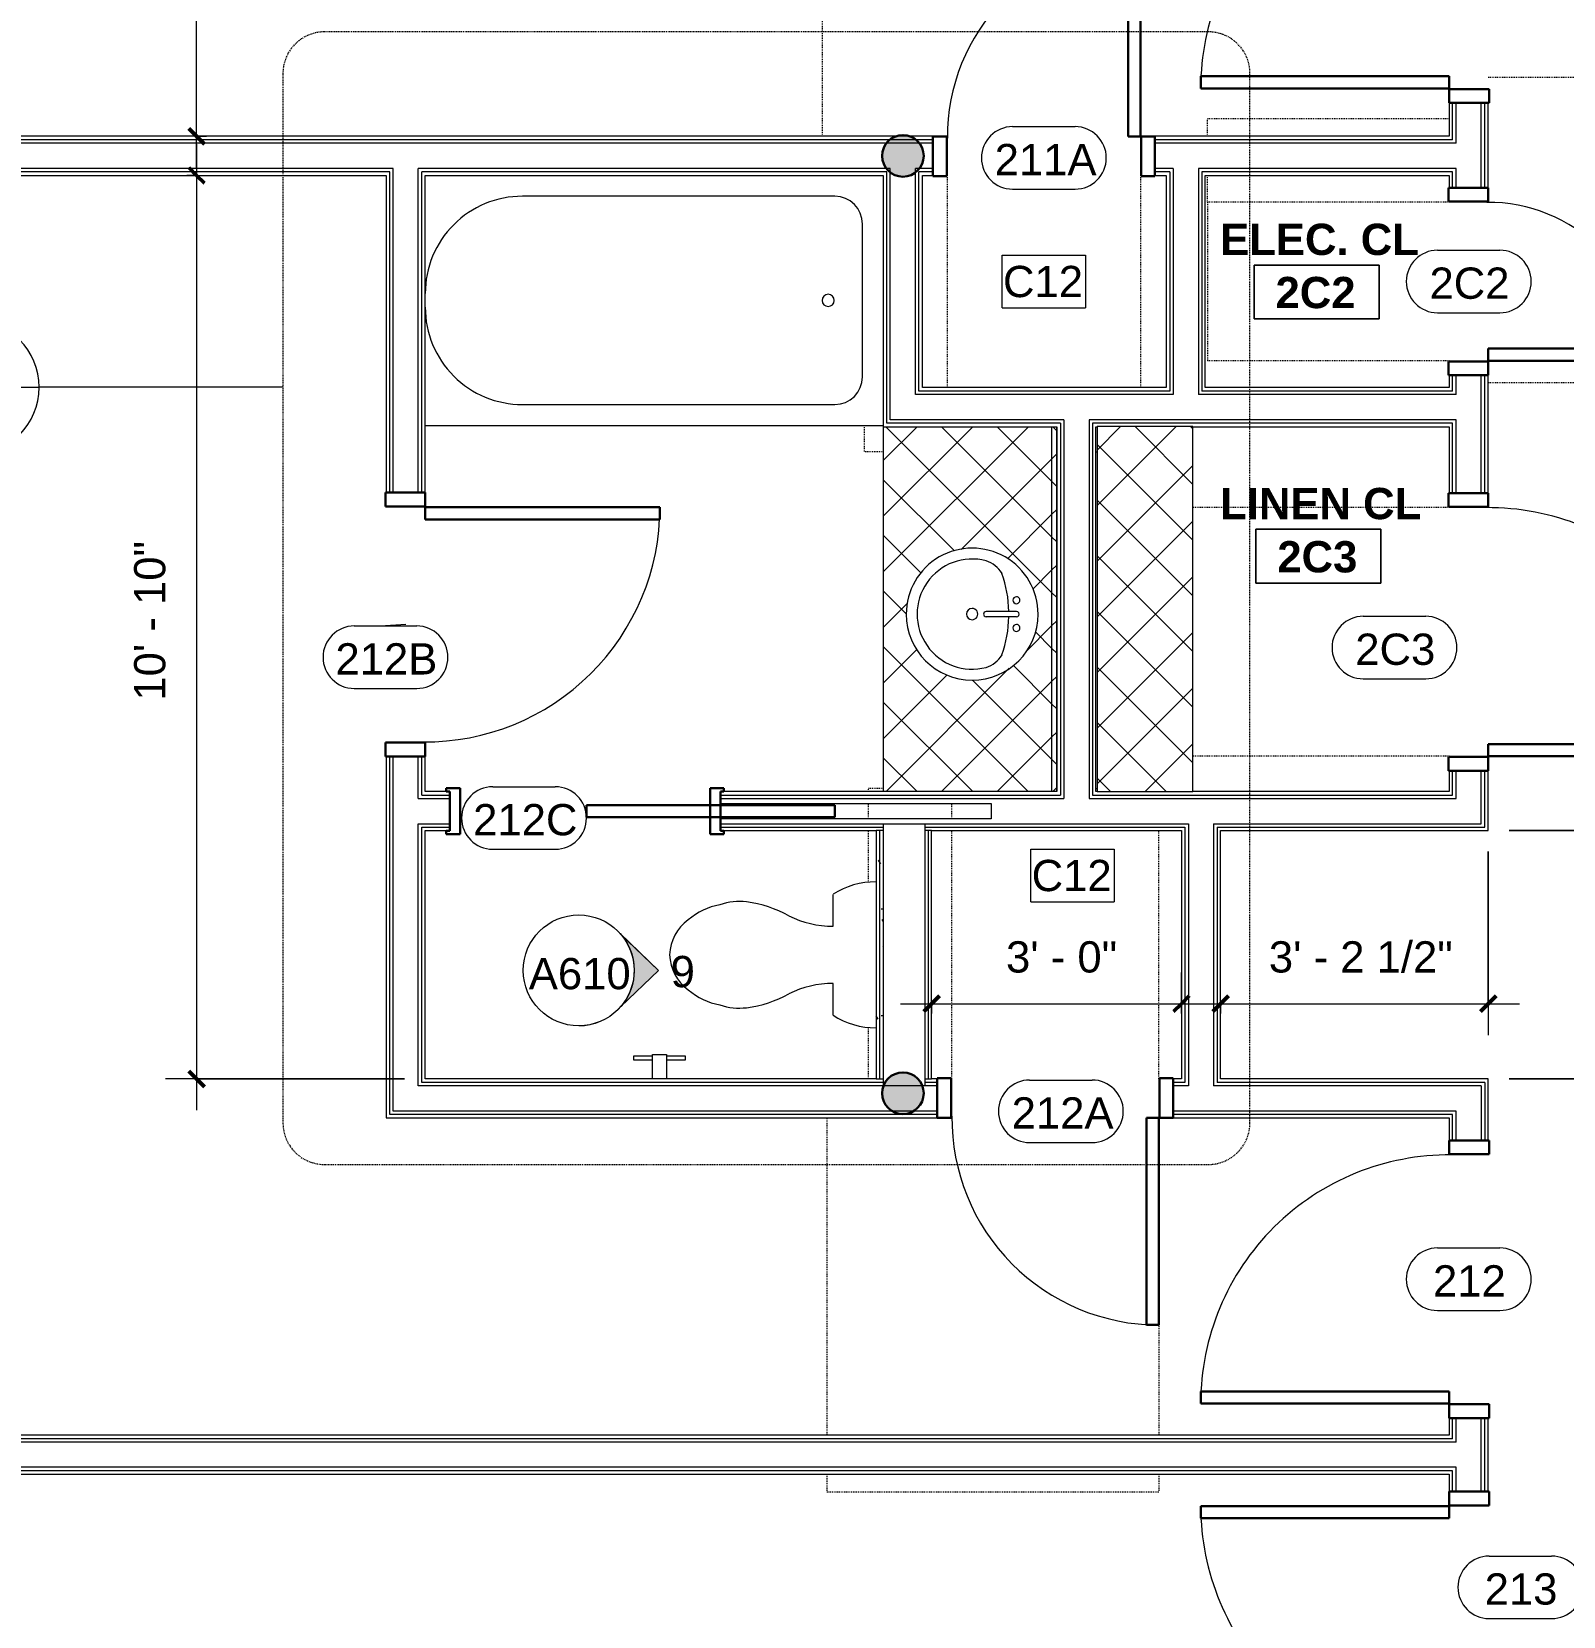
# Model space of a CAD drawing. Header units: inches. Extents: x -1176 to 1507, y -2587 to 978.
# Drawn here: x -859.7 to -639, y 236 to 464.3 of the extents above; entities that cross this region are included whole.
import ezdxf

# ---------------------------------------------------------------- set-up
doc = ezdxf.new("R2010")
doc.units = ezdxf.units.IN
doc.header["$MEASUREMENT"] = 0
doc.linetypes.add('Dash', pattern=[0.25, 0.125, -0.125])
doc.linetypes.add('Dash Dot 3_16_', pattern=[0.3125, 0.1875, -0.0625, 0, -0.0625])
for name, color, linetype, lineweight in [('A-ANNO-DIMS', 211, 'Continuous', 9), ('A-ANNO-DIMS-48', 211, 'Continuous', 9), ('A-ANNO-KEYN', 231, 'Continuous', 9), ('A-ANNO-SYMB', 150, 'Continuous', 9), ('A-AREA-IDEN', 2, 'Continuous', 9), ('A-DOOR', 31, 'Continuous', 18), ('A-DOOR-FRAM', 31, 'Continuous', 30), ('A-DOOR-IDEN', 31, 'Continuous', 9), ('A-GENM', 13, 'Continuous', 18), ('A-WALL', 113, 'Continuous', 18), ('A-WALL-PATT', 111, 'Continuous', 18), ('G-ANNO-SYMB', 111, 'Continuous', 9), ('I-WALL', 2, 'Continuous', 18), ('P-SANR-FIXT', 6, 'Continuous', 9), ('Q-CASE', 31, 'Continuous', 9), ('S-COLS', 52, 'Continuous', 18)]:
    doc.layers.add(name, color=color, linetype=linetype, lineweight=lineweight)
doc.styles.add('Arial', font='arial.ttf', dxfattribs={"height": 4.5})
doc.styles.add('Swis721 Lt BT', font='swissl.ttf', dxfattribs={"height": 4.5})
doc.styles.add('Swis721 Lt BT_B', font='', dxfattribs={"height": 4.5})
doc.styles.get('Swis721 Lt BT_B').set_extended_font_data('Swis721 Lt BT', bold=True)
doc.dimstyles.new('OTJ_-_3_32__Linear__1_2__Tolerance_1', dxfattribs={"dimscale": 12, "dimtxt": 4.748918, "dimasz": 0.1875, "dimexe": 0.375, "dimexo": 0.25, "dimgap": 0.25, "dimtad": 1, "dimdec": 1, "dimrnd": 0.5, "dimzin": 3, "dimdsep": 46, "dimlunit": 4, "dimtxsty": 'Swis721 Lt BT', "dimblk1": 'OBLIQUE', "dimblk2": 'OBLIQUE', "dimsah": 1, "dimcen": 0.09, "dimdle": 0.375, "dimazin": 0, "dimtfac": 1, "dimtdec": 4, "dimtix": 1, "dimtmove": 0, "dimatfit": 3, "dimfxl": 1, "dimtvp": 1, "dimfrac": 2, "dimtolj": 1, "dimtzin": 0, "dimarcsym": 2})
pattern_1 = [(135, (360.112, 711.976), (-4.006467, -4.006467), []), (225, (360.112, 711.976), (4.006467, -4.006467), [])]
pattern_2 = [(0, (0, 0), (15.36, 3.84), [0.634, -10.886, 0.634, -10.886, -61.44]), (0, (0, 0), (15.36, 3.84), [-23.04, 0.634, -22.406, 0.634, -10.886, -26.88]), (0, (0, 0), (15.36, 3.84), [-57.6, 0.634, -7.046, 0.634, -18.566]), (120, (5.76, 1.92), (-11.005538, 11.38215), [0.634, -10.886, 0.634, -10.886, -61.44]), (120, (5.76, 1.92), (-11.005538, 11.38215), [-23.04, 0.634, -22.406, 0.634, -10.886, -26.88]), (120, (5.76, 1.92), (-11.005538, 11.38215), [-57.6, 0.634, -7.046, 0.634, -18.566]), (240, (7.68, 9.6), (-4.354462, -15.22215), [0.634, -10.886, 0.634, -10.886, -61.44]), (240, (7.68, 9.6), (-4.354462, -15.22215), [-23.04, 0.634, -22.406, 0.634, -10.886, -26.88]), (240, (7.68, 9.6), (-4.354462, -15.22215), [-57.6, 0.634, -7.046, 0.634, -18.566])]

# ---------------------------------------------------------------- blocks, each defined once
blk = doc.blocks.new('C-Counter Top - ADJ HEIGHT-7930139-2nd Floor Construction')
at = {"layer": 'Q-CASE'}
h = blk.add_hatch(dxfattribs=at)
h.set_pattern_fill('FP_10', color=256, style=0, pattern_type=2)
h.set_pattern_definition(pattern_1)
h.paths.add_polyline_path([(5.3, -0.75), (5.3, 0), (-47.26, 0), (-47.26, -0.75), (1.5, -0.75)], flags=0)
h = blk.add_hatch(dxfattribs=at)
h.set_pattern_fill('FP_10', color=256, style=0, pattern_type=2)
h.set_pattern_definition(pattern_1)
h.paths.add_polyline_path([(5.3, -10.65), (5.3, -0.75), (-47.26, -0.75), (-47.26, -25), (5.3, -25)], flags=0)
h.paths.add_polyline_path([(-10.76, -12.2), (-11, -14.31), (-11.7, -16.32), (-12.83, -18.12), (-14.34, -19.62), (-16.14, -20.76), (-18.15, -21.46), (-20.26, -21.7), (-22.38, -21.46), (-24.38, -20.76), (-26.19, -19.62), (-27.69, -18.12), (-28.82, -16.32), (-29.52, -14.31), (-29.76, -12.2), (-29.52, -10.08), (-28.82, -8.07), (-27.69, -6.27), (-26.19, -4.77), (-24.38, -3.64), (-22.38, -2.93), (-20.26, -2.7), (-18.15, -2.93), (-16.14, -3.64), (-14.34, -4.77), (-12.83, -6.27), (-11.7, -8.07), (-11, -10.08)], flags=0)
for p, q in [((5.3, 0), (-47.26, 0)), ((-47.26, -0.75), (5.3, -0.75)), ((-47.26, -25), (5.3, -25))]:
    blk.add_line(p, q, dxfattribs=at)
blk = doc.blocks.new('Sink Vanity-Round - 19_ x 19_-6996918-2nd Floor Construction')
at = {"layer": 'P-SANR-FIXT'}
for p, q in [((3.43, -9.73), (3.43, -5.36)), ((4.18, -9.73), (4.18, -5.36))]:
    blk.add_line(p, q, dxfattribs=at)
for centre, radius, start, end in [((3.81, -3.35), 9.5, 90, 270), ((3.81, -3.35), 7.93, 345.3071, 194.6929), ((3.81, -3.35), 9.5, 270, 90), ((3.81, -3.35), 0.812, 0, 180), ((3.81, -3.35), 0.812, 180, 0), ((0.05, -4.11), 4.12, 197.8096, 239.2073), ((3.81, -5.36), 0.375, 0, 180), ((7.56, -4.11), 4.12, 300.7927, 342.1904), ((3.81, 9.17), 17.81, 250.7914, 268.7933), ((3.81, 9.17), 17.81, 271.2067, 289.2086), ((1.81, -9.73), 0.5, 0, 180), ((1.81, -9.73), 0.5, 180, 0), ((3.81, -9.73), 0.375, 180, 0), ((5.81, -9.73), 0.5, 0, 180), ((5.81, -9.73), 0.5, 180, 0)]:
    blk.add_arc(centre, radius, start, end, dxfattribs=at)
blk = doc.blocks.new('Single Flush - D1 3_ X 8_-8250001-2nd Floor Construction')
at = {"layer": 'A-DOOR', "lineweight": 30}
for p, q in [((16.15625, -2.8125), (17.90625, -2.8125)), ((16.15625, -38.625), (16.15625, -2.8125)), ((17.90625, -2.8125), (17.90625, -38.625)), ((17.90625, -38.625), (16.15625, -38.625))]:
    blk.add_line(p, q, dxfattribs=at)
at = {"layer": 'A-DOOR', "lineweight": 9}
blk.add_arc((17.90625, -2.8125), 35.8125, 179.5, 270, dxfattribs=at)
at = {"layer": 'A-DOOR-FRAM'}
for p, q in [((-20, 2.9375), (-20, -2.8125)), ((-20, 2.9375), (-18, 2.9375)), ((-18, 2.9375), (-18, -2.8125)), ((18.000004, 2.9375), (18.000004, -2.8125)), ((18.000004, 2.9375), (20.000004, 2.9375)), ((20.000004, 2.9375), (20.000004, -2.8125)), ((-20, -2.8125), (-18, -2.8125)), ((18.000004, -2.8125), (20.000004, -2.8125))]:
    blk.add_line(p, q, dxfattribs=at)
blk = doc.blocks.new('Single Flush - D2 2_4_ x 8_-8524163-2nd Floor Construction')
at = {"layer": 'A-DOOR', "lineweight": 30}
for p, q in [((12.16, 30.62), (12.16, 2.81)), ((13.91, 30.62), (12.16, 30.62)), ((13.91, 2.81), (13.91, 30.62)), ((12.16, 2.81), (13.91, 2.81))]:
    blk.add_line(p, q, dxfattribs=at)
at = {"layer": 'A-DOOR', "lineweight": 9}
blk.add_arc((13.91, 2.81), 27.81, 90, 180.5, dxfattribs=at)
at = {"layer": 'A-DOOR-FRAM'}
for p, q in [((-16, -2.94), (-16, 2.81)), ((-16, 2.81), (-14, 2.81)), ((-14, -2.94), (-14, 2.81)), ((14, -2.94), (14, 2.81)), ((14, 2.81), (16, 2.81)), ((16, -2.94), (16, 2.81)), ((-16, -2.94), (-14, -2.94)), ((14, -2.94), (16, -2.94))]:
    blk.add_line(p, q, dxfattribs=at)
at = {"layer": 'A-GENM', "linetype": 'Dash', "lineweight": 9}
for p, q in [((-31.91, 2.81), (-31.91, 50.81)), ((13.91, 2.81), (13.91, 50.81)), ((13.87, 2.81), (13.91, 2.81)), ((-13.91, -2.81), (-13.91, -33.37)), ((13.87, -2.81), (13.91, -2.81)), ((13.91, -2.81), (13.91, -33.37)), ((-25.91, -38.81), (-25.91, -42.63)), ((-23.12, -42.63), (-25.91, -42.63)), ((7.51, -42.63), (7.69, -42.63))]:
    blk.add_line(p, q, dxfattribs=at)
blk = doc.blocks.new('Single Flush - D2 2_10_ X 8_-8249392-2nd Floor Construction')
at = {"layer": 'A-DOOR', "lineweight": 30}
for p, q in [((15.15625, -2.8125), (16.90625, -2.8125)), ((15.15625, -36.625), (15.15625, -2.8125)), ((16.90625, -2.8125), (16.90625, -36.625)), ((16.90625, -36.625), (15.15625, -36.625))]:
    blk.add_line(p, q, dxfattribs=at)
at = {"layer": 'A-DOOR', "lineweight": 9}
blk.add_arc((16.90625, -2.8125), 33.8125, 179.5, 270, dxfattribs=at)
at = {"layer": 'A-DOOR-FRAM'}
for p, q in [((-19, 2.9375), (-19, -2.8125)), ((-19, 2.9375), (-17, 2.9375)), ((-17, 2.9375), (-17, -2.8125)), ((17.000004, 2.9375), (17.000004, -2.8125)), ((17.000004, 2.9375), (19.000004, 2.9375)), ((19.000004, 2.9375), (19.000004, -2.8125)), ((-19, -2.8125), (-17, -2.8125)), ((17.000004, -2.8125), (19.000004, -2.8125))]:
    blk.add_line(p, q, dxfattribs=at)
blk = doc.blocks.new('Single Flush Pocket - D5 3_ X 8_-6998484-2nd Floor Construction')
at = {"layer": 'A-DOOR', "lineweight": 30}
for p, q in [((0.1875, 0.875), (36, 0.875)), ((0.1875, -0.875), (0.1875, 0.875)), ((36, 0.875), (36, -0.875)), ((36, -0.875), (0.1875, -0.875))]:
    blk.add_line(p, q, dxfattribs=at)
at = {"layer": 'A-DOOR', "lineweight": 9}
blk.add_arc((36, -0.875), 35.8125, 179.5, 180, dxfattribs=at)
at = {"layer": 'A-DOOR-FRAM'}
for p, q in [((-20, 3.3125), (-20, 2.8125)), ((-20, 3.3125), (-18, 3.3125)), ((-20, 2.8125), (-19.5, 2.8125)), ((-19.5, 2.8125), (-19.5, -2.8125)), ((-18, 3.3125), (-18, -3.3125)), ((18.000004, 3.3125), (18.000004, -3.3125)), ((18.000004, 3.3125), (20.000004, 3.3125)), ((19.500004, 2.8125), (19.500004, -2.8125)), ((19.500004, 2.8125), (20.000004, 2.8125)), ((20.000004, 3.3125), (20.000004, 2.8125)), ((-20, -3.3125), (-20, -2.8125)), ((-20, -2.8125), (-19.5, -2.8125)), ((-20, -3.3125), (-18, -3.3125)), ((18.000004, -3.3125), (20.000004, -3.3125)), ((19.500004, -2.8125), (20.000004, -2.8125)), ((20.000004, -3.3125), (20.000004, -2.8125))]:
    blk.add_line(p, q, dxfattribs=at)
blk = doc.blocks.new('Single Flush - D2 2_6_ X 8_-8253023-2nd Floor Construction')
at = {"layer": 'A-DOOR', "lineweight": 30}
for p, q in [((13.16, -2.81), (14.91, -2.81)), ((13.16, -32.62), (13.16, -2.81)), ((14.91, -2.81), (14.91, -32.62)), ((14.91, -32.62), (13.16, -32.62))]:
    blk.add_line(p, q, dxfattribs=at)
at = {"layer": 'A-DOOR', "lineweight": 9}
blk.add_arc((14.91, -2.81), 29.81, 179.5, 270, dxfattribs=at)
at = {"layer": 'A-DOOR-FRAM'}
for p, q in [((-17, 2.94), (-17, -2.81)), ((-17, 2.94), (-15, 2.94)), ((-15, 2.94), (-15, -2.81)), ((15, 2.94), (15, -2.81)), ((15, 2.94), (17, 2.94)), ((17, 2.94), (17, -2.81)), ((-17, -2.81), (-15, -2.81)), ((15, -2.81), (17, -2.81))]:
    blk.add_line(p, q, dxfattribs=at)
at = {"layer": 'A-GENM', "linetype": 'Dash', "lineweight": 9}
for p, q in [((-24.77, 44.63), (-26.91, 44.63)), ((-26.91, 44.19), (-26.91, 44.63)), ((5.87, 44.63), (6.05, 44.63)), ((-26.91, 40.25), (-26.91, 42.5)), ((-14.91, 40.25), (-14.91, 42.5)), ((-26.91, 31.13), (-26.91, 38.56)), ((-14.91, 2.81), (-14.91, 38.56)), ((14.91, 2.81), (14.91, 38.56)), ((-26.91, 2.81), (-26.91, 10.24)), ((14.87, 2.81), (14.91, 2.81)), ((-32.91, -2.81), (-32.91, -48.5)), ((14.87, -2.81), (14.91, -2.81)), ((14.91, -2.81), (14.91, -48.5)), ((-32.91, -54.13), (-32.91, -56.63)), ((14.91, -54.13), (14.91, -56.63)), ((-32.91, -56.63), (14.91, -56.63))]:
    blk.add_line(p, q, dxfattribs=at)
blk = doc.blocks.new('Tub-Rectangular-3D - Tub-Rectangular-3D 3-V17-2nd Floor Construction')
at = {"layer": 'P-SANR-FIXT'}
for p, q in [((22.28, 38.81), (-43.72, 38.81)), ((8.28, 35.81), (-36.72, 35.81)), ((-40.72, 31.81), (-40.72, 9.81)), ((-36.72, 5.81), (8.28, 5.81))]:
    blk.add_line(p, q, dxfattribs=at)
for centre, radius, start, end in [((-36.72, 31.81), 4, 90, 180), ((8.28, 21.81), 14, 360, 90), ((-35.77, 20.81), 0.875, 90, 270), ((-35.77, 20.81), 0.875, 270, 90), ((8.28, 19.81), 14, 270, 0), ((-36.72, 9.81), 4, 180, 270)]:
    blk.add_arc(centre, radius, start, end, dxfattribs=at)
blk = doc.blocks.new('Single Flush - D1 3_ X 8_-8249534-2nd Floor Construction')
at = {"layer": 'A-DOOR', "lineweight": 30}
for p, q in [((16.15625, 38.625), (16.15625, 2.8125)), ((17.90625, 38.625), (16.15625, 38.625)), ((17.90625, 2.8125), (17.90625, 38.625)), ((16.15625, 2.8125), (17.90625, 2.8125))]:
    blk.add_line(p, q, dxfattribs=at)
at = {"layer": 'A-DOOR', "lineweight": 9}
blk.add_arc((17.90625, 2.8125), 35.8125, 90, 180.5, dxfattribs=at)
at = {"layer": 'A-DOOR-FRAM'}
for p, q in [((-20, -2.9375), (-20, 2.8125)), ((-20, 2.8125), (-18, 2.8125)), ((-18, -2.9375), (-18, 2.8125)), ((18.000004, -2.9375), (18.000004, 2.8125)), ((18.000004, 2.8125), (20.000004, 2.8125)), ((20.000004, -2.9375), (20.000004, 2.8125)), ((-20, -2.9375), (-18, -2.9375)), ((18.000004, -2.9375), (20.000004, -2.9375))]:
    blk.add_line(p, q, dxfattribs=at)
blk = doc.blocks.new('P-Toilet-Floor-3D - Floor Mount-V40-2nd Floor Construction')
at = {"layer": 'P-SANR-FIXT'}
for p, q in [((-8.7, 8.31), (-4.13, 8.31)), ((4.13, 8.31), (8.7, 8.31))]:
    blk.add_line(p, q, dxfattribs=at)
for centre, radius, start, end in [((0.18, 25.42), 6.45, 91.5969, 144.1622), ((-0.18, 25.42), 6.45, 35.8378, 88.4031), ((2.68, 22.72), 10.08, 140.0681, 169.0843), ((-2.68, 22.72), 10.08, 10.9157, 39.9319), ((0.88, 21.86), 8.56, 161.1064, 187.2133), ((-0.88, 21.86), 8.56, 352.7867, 18.8936), ((9.41, 22.94), 17.16, 187.2133, 208.7603), ((-9.41, 22.94), 17.16, 331.2397, 352.7867), ((-17.85, 8.46), 13.72, 359.3911, 27.0003), ((17.85, 8.46), 13.72, 152.9997, 180.6089), ((0.69, 2.25), 11.19, 147.1473, 180.6052), ((-0.69, 2.25), 11.19, 359.3948, 32.8527)]:
    blk.add_arc(centre, radius, start, end, dxfattribs=at)
blk = doc.blocks.new('Single Flush - D2 3_ X 8_-8252906-2nd Floor Construction')
at = {"layer": 'A-DOOR', "lineweight": 30}
for p, q in [((16.16, 38.62), (16.16, 2.81)), ((17.91, 38.62), (16.16, 38.62)), ((17.91, 2.81), (17.91, 38.62)), ((16.16, 2.81), (17.91, 2.81))]:
    blk.add_line(p, q, dxfattribs=at)
at = {"layer": 'A-DOOR', "lineweight": 9}
blk.add_arc((17.91, 2.81), 35.81, 90, 180.5, dxfattribs=at)
at = {"layer": 'A-DOOR-FRAM'}
for p, q in [((-20, -2.94), (-20, 2.81)), ((-20, 2.81), (-18, 2.81)), ((-18, -2.94), (-18, 2.81)), ((18, -2.94), (18, 2.81)), ((18, 2.81), (20, 2.81)), ((20, -2.94), (20, 2.81)), ((-20, -2.94), (-18, -2.94)), ((18, -2.94), (20, -2.94))]:
    blk.add_line(p, q, dxfattribs=at)
at = {"layer": 'A-GENM', "linetype": 'Dash', "lineweight": 9}
for p, q in [((-35.91, 2.81), (-35.91, 62.56)), ((17.91, 2.81), (17.91, 62.56)), ((17.87, 2.81), (17.91, 2.81)), ((-17.91, -2.81), (-17.91, -39.74)), ((17.87, -2.81), (17.91, -2.81)), ((17.91, -2.81), (17.91, -39.74))]:
    blk.add_line(p, q, dxfattribs=at)
blk = doc.blocks.new('CW Shelves _ Rails - Shelve Rail-8525017-2nd Floor Construction')
at = {"layer": 'Q-CASE'}
h = blk.add_hatch(dxfattribs=at)
h.set_pattern_fill('FP_42', color=256, style=0, pattern_type=2)
h.set_pattern_definition([(315, (-352.816, -708.52), (4.006467, 4.006467), []), (45, (-352.816, -708.52), (-4.006467, 4.006467), [])])
h.paths.add_polyline_path([(2, -16.14), (54.56, -16.14), (54.56, -2.36), (2, -2.36), (2, -3.2)], flags=0)
for p, q in [((54.56, -2.36), (2, -2.36)), ((2, -2.36), (2, -16.14)), ((54.56, -16.14), (54.56, -2.36)), ((2, -16.14), (54.56, -16.14))]:
    blk.add_line(p, q, dxfattribs=at)
blk = doc.blocks.new('P-Toilet_Paper_Holder - 7 1_2_x3 1_2_x7 1_4_-2803415-2nd Floor Construction')
at = {"layer": 'P-SANR-FIXT'}
for p, q in [((915.65, 502.78), (915.15, 502.78)), ((915.15, 502.78), (915.15, 500.03)), ((915.65, 500.03), (915.65, 502.78)), ((914.9, 498.03), (914.9, 500.03)), ((914.9, 500.03), (918.4, 500.03)), ((918.4, 498.03), (914.9, 498.03)), ((915.15, 498.03), (915.15, 495.28)), ((915.65, 495.28), (915.65, 498.03)), ((915.15, 495.28), (915.65, 495.28))]:
    blk.add_line(p, q, dxfattribs=at)
blk = doc.blocks.new('Single Flush - D2 1_11_ X 8_-8524823-2nd Floor Construction')
at = {"layer": 'A-DOOR', "lineweight": 30}
for p, q in [((9.66, 25.62), (9.66, 2.81)), ((11.41, 25.62), (9.66, 25.62)), ((11.41, 2.81), (11.41, 25.62)), ((9.66, 2.81), (11.41, 2.81))]:
    blk.add_line(p, q, dxfattribs=at)
at = {"layer": 'A-DOOR', "lineweight": 9}
blk.add_arc((11.41, 2.81), 22.81, 90, 180.5, dxfattribs=at)
at = {"layer": 'A-DOOR-FRAM'}
for p, q in [((-13.5, -2.94), (-13.5, 2.81)), ((-13.5, 2.81), (-11.5, 2.81)), ((-11.5, -2.94), (-11.5, 2.81)), ((11.5, -2.94), (11.5, 2.81)), ((11.5, 2.81), (13.5, 2.81)), ((13.5, -2.94), (13.5, 2.81)), ((-13.5, -2.94), (-11.5, -2.94)), ((11.5, -2.94), (13.5, -2.94))]:
    blk.add_line(p, q, dxfattribs=at)
at = {"layer": 'A-GENM', "linetype": 'Dash', "lineweight": 9}
for p, q in [((-29.41, 49.63), (11.41, 49.63)), ((-29.41, 2.81), (-29.41, 49.63)), ((11.41, 2.81), (11.41, 49.63)), ((11.37, 2.81), (11.41, 2.81)), ((-23.41, -2.81), (-23.41, -37.63)), ((-11.41, -2.81), (-11.41, -37.63)), ((11.37, -2.81), (11.41, -2.81)), ((11.41, -2.81), (11.41, -37.63)), ((-20.91, -37.63), (-23.41, -37.63)), ((-11.41, -37.63), (-15.28, -37.63)), ((-11.41, -37.63), (11.41, -37.63))]:
    blk.add_line(p, q, dxfattribs=at)
blk = doc.blocks.new('Door Tag - Door Tag-41184-2nd Floor Construction')
at = {"layer": 'A-DOOR-IDEN'}
for p, q in [((-0.09375, 0.09375), (0.09375, 0.09375)), ((-0.09375, -0.09375), (0.09375, -0.09375))]:
    blk.add_line(p, q, dxfattribs=at)
for centre, start, end in [((-0.09375, 0), 90, 270), ((0.09375, 0), 270, 90)]:
    blk.add_arc(centre, 0.09375, start, end, dxfattribs=at)
blk = doc.blocks.new('DIMBLOCK39-2nd Floor Construction')
at = {"layer": 'A-ANNO-DIMS-48'}
for p, q in [((-835.92, 444.69), (-835.92, 501.69)), ((-781.85, 497.19), (-840.42, 497.19)), ((-835.92, 497.19), (-781.85, 497.19)), ((-834.51, 449.19), (-840.42, 449.19)), ((-835.92, 449.19), (-834.51, 449.19))]:
    blk.add_line(p, q, dxfattribs=at)
at = {"layer": 'A-ANNO-DIMS-48', "lineweight": 50}
for p, q in [((-835.92, 497.19), (-837.04, 498.31)), ((-835.92, 497.19), (-834.79, 496.06)), ((-835.92, 449.19), (-837.04, 450.31)), ((-835.92, 449.19), (-834.79, 448.06))]:
    blk.add_line(p, q, dxfattribs=at)
at = {"layer": 'A-ANNO-DIMS-48', "color": 0, "insert": (-844.93, 465.91), "char_height": 4.5, "width": 17.4579, "attachment_point": 1, "rotation": 90, "line_spacing_factor": 1.005062, "style": 'Swis721 Lt BT'}
blk.add_mtext('4\' - 0"', dxfattribs=at)
blk = doc.blocks.new('_Oblique')
at = {"color": 0, "linetype": 'ByBlock', "lineweight": -2}
blk.add_line((-0.5, -0.5), (0.5, 0.5), dxfattribs=at)
blk = doc.blocks.new('DIMBLOCK40-2nd Floor Construction')
at = {"layer": 'A-ANNO-DIMS-48'}
for p, q in [((-835.92, 448.06), (-835.92, 308.94)), ((-837.33, 443.56), (-831.42, 443.56)), ((-835.92, 443.56), (-837.33, 443.56)), ((-805.98, 313.44), (-840.42, 313.44)), ((-835.92, 313.44), (-805.98, 313.44))]:
    blk.add_line(p, q, dxfattribs=at)
at = {"layer": 'A-ANNO-DIMS-48', "lineweight": 50}
for p, q in [((-835.92, 443.56), (-837.04, 444.69)), ((-835.92, 443.56), (-834.79, 442.44)), ((-835.92, 313.44), (-837.04, 314.56)), ((-835.92, 313.44), (-834.79, 312.31))]:
    blk.add_line(p, q, dxfattribs=at)
at = {"layer": 'A-ANNO-DIMS-48', "color": 0, "insert": (-844.93, 367.91), "char_height": 4.5, "width": 25.418, "attachment_point": 1, "rotation": 90, "line_spacing_factor": 1.005062, "style": 'Swis721 Lt BT'}
blk.add_mtext('10\' - 10"', dxfattribs=at)
blk = doc.blocks.new('DIMBLOCK41-2nd Floor Construction')
at = {"layer": 'A-ANNO-DIMS-48'}
for p, q in [((-625.45, 308.94), (-625.45, 353.69)), ((-646.82, 349.19), (-620.95, 349.19)), ((-625.45, 349.19), (-646.82, 349.19)), ((-646.82, 313.44), (-620.95, 313.44)), ((-625.45, 313.44), (-646.82, 313.44))]:
    blk.add_line(p, q, dxfattribs=at)
at = {"layer": 'A-ANNO-DIMS-48', "lineweight": 50}
for p, q in [((-625.45, 349.19), (-626.58, 350.31)), ((-625.45, 349.19), (-624.33, 348.06)), ((-625.45, 313.44), (-626.58, 314.56)), ((-625.45, 313.44), (-624.33, 312.31))]:
    blk.add_line(p, q, dxfattribs=at)
at = {"layer": 'A-ANNO-DIMS-48', "color": 0, "insert": (-634.46, 324.04), "char_height": 4.5, "width": 17.4579, "attachment_point": 1, "rotation": 90, "line_spacing_factor": 1.005062, "style": 'Swis721 Lt BT'}
blk.add_mtext('3\' - 0"', dxfattribs=at)
blk = doc.blocks.new('DIMBLOCK42-2nd Floor Construction')
at = {"layer": 'A-ANNO-DIMS-48'}
for p, q in [((-649.82, 346.19), (-649.82, 319.75)), ((-649.82, 324.25), (-649.82, 346.19)), ((-688.4, 322.85), (-688.4, 328.75)), ((-692.9, 324.25), (-645.32, 324.25)), ((-688.4, 324.25), (-688.4, 322.85))]:
    blk.add_line(p, q, dxfattribs=at)
at = {"layer": 'A-ANNO-DIMS-48', "lineweight": 50}
for p, q in [((-688.4, 324.25), (-689.52, 323.13)), ((-688.4, 324.25), (-687.27, 325.38)), ((-649.82, 324.25), (-650.95, 323.13)), ((-649.82, 324.25), (-648.7, 325.38))]:
    blk.add_line(p, q, dxfattribs=at)
at = {"layer": 'A-ANNO-DIMS-48', "color": 0, "insert": (-681.43, 333.26), "char_height": 4.5, "width": 29.579, "attachment_point": 1, "line_spacing_factor": 1.005062, "style": 'Swis721 Lt BT'}
blk.add_mtext('3\' - 2 1/2"', dxfattribs=at)
blk = doc.blocks.new('DIMBLOCK43-2nd Floor Construction')
at = {"layer": 'A-ANNO-DIMS-48'}
for p, q in [((-730.02, 322.85), (-730.02, 328.75)), ((-694.02, 322.85), (-694.02, 328.75)), ((-734.52, 324.25), (-689.52, 324.25)), ((-730.02, 324.25), (-730.02, 322.85)), ((-694.02, 324.25), (-694.02, 322.85))]:
    blk.add_line(p, q, dxfattribs=at)
at = {"layer": 'A-ANNO-DIMS-48', "lineweight": 50}
for p, q in [((-730.02, 324.25), (-731.15, 323.13)), ((-730.02, 324.25), (-728.9, 325.38)), ((-694.02, 324.25), (-695.15, 323.13)), ((-694.02, 324.25), (-692.9, 325.38))]:
    blk.add_line(p, q, dxfattribs=at)
at = {"layer": 'A-ANNO-DIMS-48', "color": 0, "insert": (-719.3, 333.26), "char_height": 4.5, "width": 17.4579, "attachment_point": 1, "line_spacing_factor": 1.005062, "style": 'Swis721 Lt BT'}
blk.add_mtext('3\' - 0"', dxfattribs=at)
blk = doc.blocks.new('Floor Plan - Callout Head-3511279-2nd Floor Construction')
at = {"layer": 'A-ANNO-SYMB'}
blk.add_line((-0.2, 0), (0.2, 0), dxfattribs=at)
for start, end in [(360, 180), (180, 360)]:
    blk.add_arc((0, 0), 0.2, start, end, dxfattribs=at)
blk = doc.blocks.new('Elevation - Filled Arrow 2-347888-2nd Floor Construction')
at = {"layer": 'G-ANNO-SYMB'}
blk.add_circle((0, 0), 0.1664, dxfattribs=at)
blk = doc.blocks.new('Elevation - Filled Arrow-151867-2nd Floor Construction')
at = {"layer": 'G-ANNO-SYMB'}
h = blk.add_hatch(color=256, dxfattribs=at)
edge = h.paths.add_edge_path(flags=0)
edge.add_line((0, 0.2393), (0.1103, 0.1247))
edge.add_arc((-0.0002, -0.0002), 0.1667, 48.498, 130.5571)
edge.add_line((-0.1085, 0.1265), (0, 0.2393))
for p, q in [((0, 0.2393), (-0.1085, 0.1265)), ((-0.1084, 0.1266), (0, 0.2393)), ((0, 0.2393), (-0.1084, 0.1266)), ((0, 0.2393), (0.11, 0.1249)), ((0.1103, 0.1247), (0, 0.2393))]:
    blk.add_line(p, q, dxfattribs=at)
blk.add_arc((-0.0002, -0.0002), 0.1667, 48.498, 130.5571, dxfattribs=at)
blk.add_ellipse((-0.0002, -0.0001), major_axis=(-0.1667, 0), ratio=0.999376, start_param=3.141593, end_param=6.283185, dxfattribs=at)
blk = doc.blocks.new('Keynote Tag - Keynote Number - Boxed-135510-2nd Floor Construction')
at = {"layer": 'A-ANNO-KEYN'}
for p, q in [((-0.125, -0.0792), (-0.125, 0.0781)), ((-0.125, 0.0781), (0.125, 0.0781)), ((0.125, 0.0781), (0.125, -0.0792)), ((-0.125, -0.0792), (0.125, -0.0792))]:
    blk.add_line(p, q, dxfattribs=at)
blk = doc.blocks.new('Room Tag - Room Name and Number-3379422-2nd Floor Construction')
at = {"layer": 'A-AREA-IDEN'}
for p, q in [((-0.1881, -0.1636), (-0.1881, -0.0018)), ((-0.1881, -0.0018), (0.1869, -0.0018)), ((0.1869, -0.0018), (-0.1881, -0.0018)), ((-0.1881, -0.0018), (-0.1881, -0.1636)), ((0.1869, -0.0018), (0.1869, -0.1636)), ((0.1869, -0.1636), (0.1869, -0.0018)), ((0.1869, -0.1636), (-0.1881, -0.1636)), ((-0.1881, -0.1636), (0.1869, -0.1636))]:
    blk.add_line(p, q, dxfattribs=at)

msp = doc.modelspace()

# ---------------------------------------------------------------- hatches: boundary and pattern name
at = {"layer": 'A-WALL-PATT', "lineweight": 9}
h = msp.add_hatch(dxfattribs=at)
h.set_pattern_fill('FP_6', color=256, style=0, pattern_type=2)
h.set_pattern_definition(pattern_2)
h.paths.add_polyline_path([(-738.02, 313.44), (-737.52, 313.44), (-737.52, 349.19), (-738.02, 349.19), (-738.02, 328)], flags=0)
h = msp.add_hatch(dxfattribs=at)
h.set_pattern_fill('FP_6', color=256, style=0, pattern_type=2)
h.set_pattern_definition(pattern_2)
h.paths.add_polyline_path([(-737.02, 313.44), (-737.02, 349.19), (-737.52, 349.19), (-737.52, 313.44)], flags=0)
h = msp.add_hatch(dxfattribs=at)
h.set_pattern_fill('FP_6', color=256, style=0, pattern_type=2)
h.set_pattern_definition(pattern_2)
h.paths.add_polyline_path([(-731.02, 313.44), (-730.52, 313.44), (-730.52, 349.19), (-731.02, 349.19), (-731.02, 328)], flags=0)
at = {"layer": 'S-COLS'}
for points in [[(-734.16, 443.37), (-733.02, 443.6), (-732.04, 444.25), (-731.39, 445.23), (-731.16, 446.37), (-731.39, 447.52), (-732.04, 448.5), (-733.02, 449.15), (-734.16, 449.37), (-735.31, 449.15), (-736.28, 448.5), (-736.94, 447.52), (-737.16, 446.37), (-736.94, 445.23), (-736.28, 444.25), (-735.31, 443.6)], [(-734.16, 308.37), (-733.02, 308.6), (-732.04, 309.25), (-731.39, 310.23), (-731.16, 311.37), (-731.39, 312.52), (-732.04, 313.5), (-733.02, 314.15), (-734.16, 314.37), (-735.31, 314.15), (-736.28, 313.5), (-736.94, 312.52), (-737.16, 311.37), (-736.94, 310.23), (-736.28, 309.25), (-735.31, 308.6)]]:
    msp.add_hatch(color=250, dxfattribs=at).paths.add_polyline_path(points, flags=0)

# ---------------------------------------------------------------- linework, layer by layer
at = {"layer": 'A-ANNO-SYMB', "linetype": 'Dash Dot 3_16_'}
for p, q in [((-690.15, 464.24), (-817.49, 464.24)), ((-823.49, 458.24), (-823.49, 307.11)), ((-684.15, 307.11), (-684.15, 458.24)), ((-817.49, 301.11), (-690.15, 301.11))]:
    msp.add_line(p, q, dxfattribs=at)
at = {"layer": 'A-ANNO-SYMB'}
msp.add_line((-823.49, 413.05), (-858.6, 413.05), dxfattribs=at)
at = {"layer": 'A-ANNO-SYMB', "linetype": 'Dash Dot 3_16_'}
for centre, start, end in [((-817.49, 458.24), 90, 180), ((-690.15, 458.24), 0, 90), ((-817.49, 307.11), 180, 270), ((-690.15, 307.11), 270, 0)]:
    msp.add_arc(centre, 6, start, end, dxfattribs=at)
at = {"layer": 'A-DOOR-IDEN'}
msp.add_line((-805.79, 378.87), (-808.71, 378.67), dxfattribs=at)
at = {"layer": 'A-WALL'}
for p, q in [((-654.95, 448.69), (-654.95, 454)), ((-654.45, 448.19), (-654.45, 454)), ((-650.82, 441.78), (-650.82, 454)), ((-650.32, 441.78), (-650.32, 454)), ((-729.85, 448.69), (-1015.06, 448.69)), ((-729.85, 448.19), (-1015.06, 448.19)), ((-654.95, 448.69), (-697.85, 448.69)), ((-654.45, 448.19), (-697.85, 448.19)), ((-807.6, 444.56), (-1015.06, 444.56)), ((-808.1, 444.06), (-1015.06, 444.06)), ((-808.1, 397.87), (-808.1, 444.06)), ((-807.6, 397.87), (-807.6, 444.56)), ((-803.98, 397.87), (-803.98, 444.56)), ((-735.98, 444.56), (-803.98, 444.56)), ((-803.48, 397.87), (-803.48, 444.06)), ((-736.48, 444.06), (-803.48, 444.06)), ((-736.48, 407.87), (-736.48, 444.06)), ((-735.98, 408.37), (-735.98, 444.56)), ((-729.85, 444.56), (-732.35, 444.56)), ((-732.35, 412), (-732.35, 444.56)), ((-729.85, 444.06), (-731.85, 444.06)), ((-731.85, 412.5), (-731.85, 444.06)), ((-695.21, 444.56), (-697.85, 444.56)), ((-695.71, 444.06), (-697.85, 444.06)), ((-695.71, 444.06), (-695.71, 412.5)), ((-695.21, 444.56), (-695.21, 412)), ((-654.45, 444.56), (-691.59, 444.56)), ((-691.59, 444.56), (-691.59, 412)), ((-654.95, 444.06), (-691.09, 444.06)), ((-691.09, 444.06), (-691.09, 412.5)), ((-654.95, 441.78), (-654.95, 444.06)), ((-654.45, 441.78), (-654.45, 444.56)), ((-654.95, 412.5), (-654.95, 414.78)), ((-654.45, 412), (-654.45, 414.78)), ((-650.82, 397.81), (-650.82, 414.78)), ((-650.32, 397.81), (-650.32, 414.78)), ((-695.21, 412), (-732.35, 412)), ((-695.71, 412.5), (-731.85, 412.5)), ((-654.45, 412), (-691.59, 412)), ((-654.95, 412.5), (-691.09, 412.5)), ((-711.47, 407.87), (-736.48, 407.87)), ((-710.97, 408.37), (-735.98, 408.37)), ((-711.47, 407.87), (-711.47, 354.31)), ((-710.97, 408.37), (-710.97, 353.81)), ((-707.34, 408.37), (-707.34, 353.81)), ((-654.45, 408.37), (-707.34, 408.37)), ((-706.84, 407.87), (-706.84, 354.31)), ((-654.95, 407.87), (-706.84, 407.87)), ((-654.95, 397.81), (-654.95, 407.87)), ((-654.45, 397.81), (-654.45, 408.37)), ((-808.1, 308.31), (-808.1, 359.87)), ((-807.6, 308.81), (-807.6, 359.87)), ((-803.98, 353.81), (-803.98, 359.87)), ((-803.48, 354.31), (-803.48, 359.87)), ((-654.95, 354.31), (-654.95, 357.81)), ((-654.45, 353.81), (-654.45, 357.81)), ((-650.82, 350.19), (-650.82, 357.81)), ((-650.32, 349.69), (-650.32, 357.81)), ((-803.98, 353.81), (-799.45, 353.81)), ((-803.48, 354.31), (-799.45, 354.31)), ((-760.45, 354.31), (-711.47, 354.31)), ((-760.45, 353.81), (-710.97, 353.81)), ((-707.34, 353.81), (-654.45, 353.81)), ((-706.84, 354.31), (-654.95, 354.31)), ((-803.98, 312.44), (-803.98, 350.19)), ((-803.98, 350.19), (-799.45, 350.19)), ((-803.48, 312.94), (-803.48, 349.69)), ((-803.48, 349.69), (-799.45, 349.69)), ((-760.45, 350.19), (-693.02, 350.19)), ((-760.45, 349.69), (-737.02, 349.69)), ((-737.02, 349.19), (-738.02, 349.19)), ((-737.52, 349.19), (-737.52, 313.44)), ((-737.02, 350.19), (-737.02, 312.44)), ((-731.02, 350.19), (-731.02, 312.44)), ((-731.02, 349.69), (-693.52, 349.69)), ((-730.02, 349.19), (-731.02, 349.19)), ((-730.52, 349.19), (-730.52, 313.44)), ((-693.52, 349.69), (-693.52, 312.94)), ((-693.02, 350.19), (-693.02, 312.44)), ((-689.4, 350.19), (-650.82, 350.19)), ((-689.4, 350.19), (-689.4, 312.44)), ((-688.9, 349.69), (-650.32, 349.69)), ((-688.9, 349.69), (-688.9, 312.94)), ((-737.02, 312.94), (-803.48, 312.94)), ((-738.02, 313.44), (-737.02, 313.44)), ((-731.02, 313.44), (-730.02, 313.44)), ((-729.21, 312.94), (-731.02, 312.94)), ((-693.52, 312.94), (-695.21, 312.94)), ((-650.32, 312.94), (-688.9, 312.94)), ((-650.32, 312.94), (-650.32, 304.59)), ((-729.21, 312.44), (-803.98, 312.44)), ((-693.02, 312.44), (-695.21, 312.44)), ((-650.82, 312.44), (-689.4, 312.44)), ((-650.82, 312.44), (-650.82, 304.59)), ((-729.21, 308.31), (-808.1, 308.31)), ((-729.21, 308.81), (-807.6, 308.81)), ((-654.45, 308.81), (-695.21, 308.81)), ((-654.95, 308.31), (-695.21, 308.31)), ((-654.95, 304.59), (-654.95, 308.31)), ((-654.45, 304.59), (-654.45, 308.81)), ((-654.95, 261.62), (-654.95, 264.59)), ((-654.45, 261.12), (-654.45, 264.59)), ((-650.82, 254.02), (-650.82, 264.59)), ((-650.32, 254.02), (-650.32, 264.59)), ((-654.95, 261.62), (-867.56, 261.62)), ((-654.45, 261.12), (-867.56, 261.12)), ((-654.45, 257.5), (-1015.06, 257.5)), ((-654.95, 257), (-1015.06, 257)), ((-654.95, 254.02), (-654.95, 257)), ((-654.45, 254.02), (-654.45, 257.5))]:
    msp.add_line(p, q, dxfattribs=at)
at = {"layer": 'I-WALL'}
for p, q in [((-655.45, 454), (-655.45, 449.19)), ((-649.82, 454), (-655.45, 454)), ((-649.82, 441.78), (-649.82, 454)), ((-729.85, 449.19), (-1015.06, 449.19)), ((-729.85, 443.56), (-729.85, 449.19)), ((-655.45, 449.19), (-697.85, 449.19)), ((-697.85, 449.19), (-697.85, 443.56)), ((-1015.06, 443.56), (-808.6, 443.56)), ((-808.6, 443.56), (-808.6, 397.87)), ((-802.98, 397.87), (-802.98, 443.56)), ((-802.98, 443.56), (-736.98, 443.56)), ((-736.98, 443.56), (-736.98, 407.37)), ((-731.35, 443.56), (-729.85, 443.56)), ((-731.35, 413), (-731.35, 443.56)), ((-697.85, 443.56), (-696.21, 443.56)), ((-696.21, 443.56), (-696.21, 413)), ((-690.59, 443.56), (-655.45, 443.56)), ((-690.59, 413), (-690.59, 443.56)), ((-655.45, 443.56), (-655.45, 441.78)), ((-655.45, 441.78), (-649.82, 441.78)), ((-655.45, 414.78), (-655.45, 413)), ((-649.82, 414.78), (-655.45, 414.78)), ((-649.82, 397.81), (-649.82, 414.78)), ((-696.21, 413), (-731.35, 413)), ((-655.45, 413), (-690.59, 413)), ((-736.98, 407.37), (-711.97, 407.37)), ((-711.97, 407.37), (-711.97, 354.81)), ((-706.34, 354.81), (-706.34, 407.37)), ((-706.34, 407.37), (-706.16, 407.37)), ((-692.38, 407.37), (-655.45, 407.37)), ((-655.45, 407.37), (-655.45, 397.81)), ((-808.6, 397.87), (-802.98, 397.87)), ((-655.45, 397.81), (-649.82, 397.81)), ((-808.6, 359.87), (-808.6, 307.81)), ((-802.98, 359.87), (-808.6, 359.87)), ((-802.98, 354.81), (-802.98, 359.87)), ((-655.45, 357.81), (-655.45, 354.81)), ((-649.82, 357.81), (-655.45, 357.81)), ((-649.82, 349.19), (-649.82, 357.81)), ((-799.45, 354.81), (-802.98, 354.81)), ((-799.45, 353.12), (-799.45, 354.81)), ((-711.97, 354.81), (-760.45, 354.81)), ((-760.45, 354.81), (-760.45, 353.12)), ((-706.16, 354.81), (-706.34, 354.81)), ((-655.45, 354.81), (-692.38, 354.81)), ((-799.48, 350.87), (-799.48, 353.12)), ((-799.48, 353.12), (-799.45, 353.12)), ((-760.45, 353.12), (-721.45, 353.12)), ((-721.45, 353.12), (-721.45, 350.87)), ((-802.98, 313.44), (-802.98, 349.19)), ((-802.98, 349.19), (-799.45, 349.19)), ((-799.45, 350.87), (-799.48, 350.87)), ((-799.45, 349.19), (-799.45, 350.87)), ((-721.45, 350.87), (-760.45, 350.87)), ((-760.45, 350.87), (-760.45, 349.19)), ((-760.45, 349.19), (-738.02, 349.19)), ((-738.02, 349.19), (-738.02, 313.44)), ((-730.02, 313.44), (-730.02, 349.19)), ((-730.02, 349.19), (-694.02, 349.19)), ((-694.02, 349.19), (-694.02, 313.44)), ((-688.4, 349.19), (-649.82, 349.19)), ((-688.4, 313.44), (-688.4, 349.19)), ((-738.02, 313.44), (-802.98, 313.44)), ((-729.21, 313.44), (-730.02, 313.44)), ((-729.21, 307.81), (-729.21, 313.44)), ((-694.02, 313.44), (-695.21, 313.44)), ((-695.21, 313.44), (-695.21, 307.81)), ((-649.82, 313.44), (-688.4, 313.44)), ((-649.82, 304.59), (-649.82, 313.44)), ((-808.6, 307.81), (-729.21, 307.81)), ((-695.21, 307.81), (-655.45, 307.81)), ((-655.45, 307.81), (-655.45, 304.59)), ((-655.45, 304.59), (-649.82, 304.59)), ((-655.45, 264.59), (-655.45, 262.12)), ((-649.82, 264.59), (-655.45, 264.59)), ((-649.82, 254.02), (-649.82, 264.59)), ((-655.45, 262.12), (-867.56, 262.12)), ((-1015.06, 256.5), (-655.45, 256.5)), ((-655.45, 256.5), (-655.45, 254.02)), ((-655.45, 254.02), (-649.82, 254.02))]:
    msp.add_line(p, q, dxfattribs=at)
at = {"layer": 'S-COLS', "color": 8, "lineweight": 30}
for centre, start, end in [((-734.16, 446.37), 0, 180), ((-734.16, 446.37), 180, 0), ((-734.16, 311.37), 0, 180), ((-734.16, 311.37), 180, 0)]:
    msp.add_arc(centre, 3, start, end, dxfattribs=at)

# ---------------------------------------------------------------- block references
at = {"layer": 'A-ANNO-KEYN', "xscale": 47.99999999999997, "yscale": 47.99999999999997, "zscale": 47.99999999999997}
for p in [(-713.85, 428.31), (-709.72, 342.76)]:
    msp.add_blockref('Keynote Tag - Keynote Number - Boxed-135510-2nd Floor Construction', p, dxfattribs=at)
at = {"layer": 'A-ANNO-SYMB', "xscale": 47.99999999999997, "yscale": 47.99999999999997, "zscale": 47.99999999999997}
msp.add_blockref('Floor Plan - Callout Head-3511279-2nd Floor Construction', (-868.2, 413.05), dxfattribs=at)
at = {"layer": 'A-AREA-IDEN', "xscale": 47.99999999999997, "yscale": 47.99999999999997, "zscale": 47.99999999999997}
for p in [(-674.52, 430.74), (-674.26, 392.69)]:
    msp.add_blockref('Room Tag - Room Name and Number-3379422-2nd Floor Construction', p, dxfattribs=at)
at = {"layer": 'A-DOOR'}
for name, p in [('Single Flush - D2 2_4_ x 8_-8524163-2nd Floor Construction', (-713.85, 446.37)), ('Single Flush Pocket - D5 3_ X 8_-6998484-2nd Floor Construction', (-779.95, 352)), ('Single Flush - D2 2_6_ X 8_-8253023-2nd Floor Construction', (-712.21, 310.62))]:
    msp.add_blockref(name, p, dxfattribs=at)
for name, p, rotation in [('Single Flush - D1 3_ X 8_-8250001-2nd Floor Construction', (-652.63, 474), 269.9999999999999), ('Single Flush - D2 1_11_ X 8_-8524823-2nd Floor Construction', (-652.63, 428.28), 269.9999999999999), ('Single Flush - D2 3_ X 8_-8252906-2nd Floor Construction', (-652.63, 377.81), 269.9999999999999), ('Single Flush - D2 2_10_ X 8_-8249392-2nd Floor Construction', (-805.79, 378.87), 89.99999999999991), ('Single Flush - D1 3_ X 8_-8250001-2nd Floor Construction', (-652.63, 284.59), 269.9999999999999), ('Single Flush - D1 3_ X 8_-8249534-2nd Floor Construction', (-652.63, 234.02), 89.99999999999991)]:
    msp.add_blockref(name, p, dxfattribs=dict(at, rotation=rotation))
at = {"layer": 'A-DOOR-IDEN', "xscale": 47.99999999999997, "yscale": 47.99999999999997, "zscale": 47.99999999999997}
for p in [(-713.85, 446.08), (-652.63, 428.28), (-663.33, 375.56), (-808.71, 374.17), (-788.75, 351.01), (-711.4, 308.78), (-652.63, 284.59), (-645.19, 240.22)]:
    msp.add_blockref('Door Tag - Door Tag-41184-2nd Floor Construction', p, dxfattribs=at)
at = {"layer": 'G-ANNO-SYMB', "xscale": 47.99999999999997, "yscale": 47.99999999999997, "zscale": 47.99999999999997}
msp.add_blockref('Elevation - Filled Arrow 2-347888-2nd Floor Construction', (-780.87, 329.07), dxfattribs=at)
at = {"layer": 'G-ANNO-SYMB', "extrusion": (0, 0, -1), "xscale": 47.99999999999997, "yscale": 47.99999999999997, "zscale": 47.99999999999997, "rotation": 90.00000000000038}
msp.add_blockref('Elevation - Filled Arrow-151867-2nd Floor Construction', (780.87, 329.07), dxfattribs=at)
at = {"layer": 'P-SANR-FIXT'}
for name, p, rotation in [('Tub-Rectangular-3D - Tub-Rectangular-3D 3-V17-2nd Floor Construction', (-780.7, 446.37), 180), ('Sink Vanity-Round - 19_ x 19_-6996918-2nd Floor Construction', (-727.53, 376.57), 89.99999999999984), ('P-Toilet-Floor-3D - Floor Mount-V40-2nd Floor Construction', (-735.9, 331.31), 89.99999999999964), ('P-Toilet_Paper_Holder - 7 1_2_x3 1_2_x7 1_4_-2803415-2nd Floor Construction', (-1268.26, 1231.84), 269.9999999999999)]:
    msp.add_blockref(name, p, dxfattribs=dict(at, rotation=rotation))
at = {"layer": 'Q-CASE'}
for name, p, rotation in [('C-Counter Top - ADJ HEIGHT-7930139-2nd Floor Construction', (-711.98, 360.11), 269.9999999999998), ('CW Shelves _ Rails - Shelve Rail-8525017-2nd Floor Construction', (-708.52, 352.82), 89.99999999999991)]:
    msp.add_blockref(name, p, dxfattribs=dict(at, rotation=rotation))

# ---------------------------------------------------------------- texts
at = {"layer": 'A-ANNO-KEYN', "char_height": 4.5, "width": 14.0895, "attachment_point": 1, "style": 'Arial'}
for insert in [(-719.74, 430.53), (-715.61, 344.98)]:
    msp.add_mtext('C12', dxfattribs=dict(at, insert=insert))
at = {"layer": 'A-AREA-IDEN', "char_height": 4.5, "attachment_point": 1, "style": 'Swis721 Lt BT_B'}
for s, insert, width in [('ELEC. CL', (-688.45, 436.6), 33.633), ('2C2', (-680.47, 428.94), 13.938), ('LINEN CL', (-688.45, 398.55), 34.239), ('2C3', (-680.21, 390.89), 13.938)]:
    msp.add_mtext(s, dxfattribs=dict(at, insert=insert, width=width))
at = {"layer": 'A-DOOR-IDEN', "char_height": 4.5, "attachment_point": 1, "style": 'Swis721 Lt BT'}
for s, insert, width in [('211A', (-720.94, 448.09), 16.968), ('2C2', (-658.29, 430.29), 13.4835), ('2C3', (-668.98, 377.57), 13.4835), ('212B', (-815.92, 376.18), 17.271), ('212C', (-796.08, 353.02), 17.574), ('212A', (-718.49, 310.79), 16.968), ('212', (-657.78, 286.6), 12.2715), ('213', (-650.34, 242.23), 12.2715)]:
    msp.add_mtext(s, dxfattribs=dict(at, insert=insert, width=width))
at = {"layer": 'G-ANNO-SYMB', "char_height": 4.5, "attachment_point": 1}
for s, insert, width, style in [('A610', (-788.06, 330.85), 17.877, 'Arial'), ('9', (-767.62, 331.15), 4.0905, 'Swis721 Lt BT')]:
    msp.add_mtext(s, dxfattribs=dict(at, insert=insert, width=width, style=style))

# ---------------------------------------------------------------- dimensions: what is measured, and where the dimension line sits
at = {"layer": 'A-ANNO-DIMS'}
for base, p1, p2, override, picture, middle in [((-835.92, 497.19), (-837.51, 449.19), (-778.85, 497.19), {"dimpost": '<>', "dimfxl": 75.794076}, 'DIMBLOCK39-2nd Floor Construction', (-841.23, 473.19)), ((-835.92, 313.44), (-834.33, 443.56), (-802.98, 313.44), {"dimpost": '<>', "dimfxl": 133.848391}, 'DIMBLOCK40-2nd Floor Construction', (-841.23, 378.5)), ((-625.45254323, 349.18635715), (-649.82068544, 313.43635715), (-649.82068544, 349.18635715), {"dimpost": '<>', "dimfxl": 35.75}, 'DIMBLOCK41-2nd Floor Construction', (-630.76517052, 331.31135715))]:
    dim = msp.add_linear_dim(base=base, p1=p1, p2=p2, angle=90, dimstyle='OTJ_-_3_32__Linear__1_2__Tolerance_1', override=override, dxfattribs=at)
    dim.commit()
    dim.dimension.update_dxf_attribs({"geometry": picture, "text_midpoint": middle})
for base, p1, p2, override, picture, middle in [((-649.82, 324.25), (-688.4, 325.85), (-649.82, 349.19), {"dimpost": '<>', "dimfxl": 45.089097}, 'DIMBLOCK42-2nd Floor Construction', (-669.11, 329.83)), ((-694.02, 324.25), (-730.02, 325.85), (-694.02, 325.85), {"dimpost": '<>', "dimfxl": 36}, 'DIMBLOCK43-2nd Floor Construction', (-712.02, 329.57))]:
    dim = msp.add_linear_dim(base=base, p1=p1, p2=p2, dimstyle='OTJ_-_3_32__Linear__1_2__Tolerance_1', override=override, dxfattribs=at)
    dim.commit()
    dim.dimension.update_dxf_attribs({"geometry": picture, "text_midpoint": middle})

doc.saveas('drawing.dxf')
